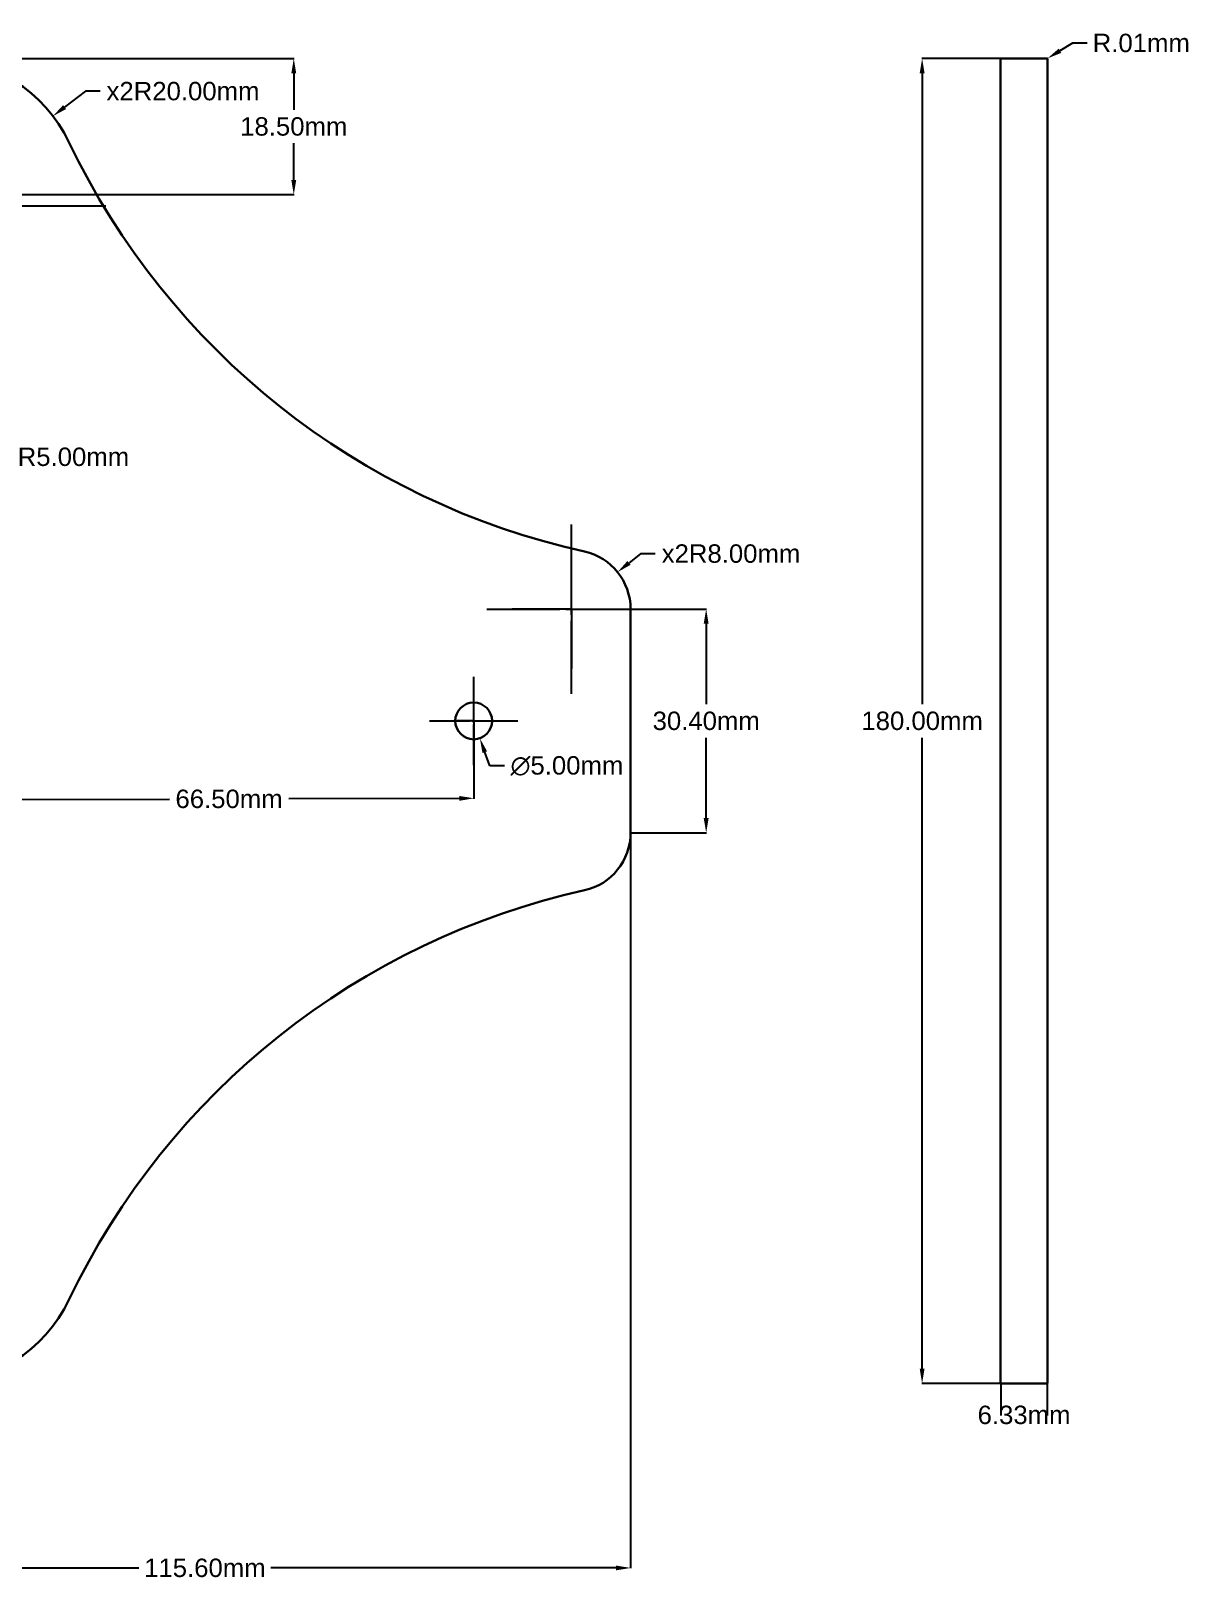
# Model space of a CAD drawing. Header units: millimetres. Extents: x -187 to 276, y -117 to 102.
# Drawn here: x 118.6 to 276, y -116.7 to 93.7 of the extents above; entities that cross this region are included whole.
import ezdxf

# ---------------------------------------------------------------- set-up
doc = ezdxf.new("R2010")
doc.units = ezdxf.units.MM
doc.linetypes.add('CENTER2', pattern=[28.575, 19.05, -3.175, 3.175, -3.175])
doc.layers.get('0').update_dxf_attribs({"lineweight": 30})
doc.layers.get('Defpoints').update_dxf_attribs({"lineweight": 30})
doc.layers.add('cotas', color=251, linetype='Continuous')
doc.styles.get("Standard").update_dxf_attribs({"font": 'arial.ttf'})
doc.dimstyles.new('escala_1-100', dxfattribs={"dimtxt": 2.5, "dimasz": 2, "dimexe": 0.05, "dimexo": 0.1, "dimgap": 1, "dimtad": 0, "dimtih": 1, "dimtoh": 1, "dimzin": 4, "dimdsep": 46, "dimtxsty": 'Standard', "dimcen": -0.09, "dimclrd": 253, "dimclre": 253, "dimclrt": 253, "dimadec": 0, "dimazin": 0, "dimtfac": 1, "dimtix": 1, "dimtofl": 0, "dimtmove": 0, "dimatfit": 3, "dimfxl": 1, "dimtolj": 1, "dimtzin": 0, "dimarcsym": 0})

# ---------------------------------------------------------------- blocks, each defined once
blk = doc.blocks.new('*U1')
at = {"layer": 'cotas', "color": 0, "linetype": 'CENTER2', "transparency": 16777216}
for p, q in [((0, 4), (0, 23.5)), ((-8.5, 0), (-4, 0)), ((4, 0), (23.5, 0)), ((0, -8.5), (0, -4))]:
    blk.add_line(p, q, dxfattribs=at)
at = {"layer": 'cotas', "color": 0, "linetype": 'Continuous', "transparency": 16777216}
for p, q in [((-2, 0), (2, 0)), ((0, -2), (0, 2))]:
    blk.add_line(p, q, dxfattribs=at)
blk = doc.blocks.new('*U2')
at = {"layer": 'cotas', "color": 0, "linetype": 'CENTER2', "transparency": 16777216}
for p, q in [((0, 1.6), (0, 11.5)), ((-11.5, 0), (-1.6, 0)), ((1.6, 0), (11.5, 0)), ((0, -11.5), (0, -1.6))]:
    blk.add_line(p, q, dxfattribs=at)
at = {"layer": 'cotas', "color": 0, "linetype": 'Continuous', "transparency": 16777216}
for p, q in [((-0.8, 0), (0.8, 0)), ((0, -0.8), (0, 0.8))]:
    blk.add_line(p, q, dxfattribs=at)
blk = doc.blocks.new('*U8')
at = {"layer": 'cotas', "color": 0, "linetype": 'CENTER2', "transparency": 16777216}
for p, q in [((0, 0.5), (0, 6)), ((-6, 0), (-0.5, 0)), ((0.5, 0), (6, 0)), ((0, -6), (0, -0.5))]:
    blk.add_line(p, q, dxfattribs=at)
at = {"layer": 'cotas', "color": 0, "linetype": 'Continuous', "transparency": 16777216}
for p, q in [((-0.25, 0), (0.25, 0)), ((0, -0.25), (0, 0.25))]:
    blk.add_line(p, q, dxfattribs=at)
blk = doc.blocks.new('*D10')
at = {"layer": 'cotas', "color": 253, "lineweight": -2, "transparency": 16777216}
for p, q in [((105.7, 70.18), (105.7, 90.09)), ((125.97, 85.55), (123.15, 83.39)), ((127.97, 85.55), (125.97, 85.55)), ((105.52, 70), (85.61, 70)), ((105.61, 70), (105.79, 70)), ((105.7, 69.91), (105.7, 70.09)), ((105.7, 69.82), (105.7, 49.91)), ((105.88, 70), (125.79, 70))]:
    blk.add_line(p, q, dxfattribs=at)
at = {"layer": 'cotas', "color": 253, "transparency": 16777216}
blk.add_solid([(122.95, 83.66), (123.36, 83.13), (121.57, 82.17)], dxfattribs=at)
at = {"layer": 'Defpoints', "color": 0, "transparency": 16777216}
for p in [(121.57, 82.17), (105.7, 70)]:
    blk.add_point(p, dxfattribs=at)
at = {"layer": 'cotas', "color": 253, "transparency": 16777216, "insert": (139.23, 85.55), "char_height": 2.5, "attachment_point": 5}
blk.add_mtext('\\A1;x2R20.00mm', dxfattribs=at)
blk = doc.blocks.new('*D11')
at = {"layer": 'cotas', "color": 253, "lineweight": -2, "transparency": 16777216}
for p, q in [((192, 15.38), (192, 23.29)), ((201.35, 22.72), (199.79, 21.47)), ((203.35, 22.72), (201.35, 22.72)), ((191.82, 15.2), (183.91, 15.2)), ((191.91, 15.2), (192.09, 15.2)), ((192, 15.11), (192, 15.29)), ((192, 15.02), (192, 7.11)), ((192.18, 15.2), (200.09, 15.2))]:
    blk.add_line(p, q, dxfattribs=at)
at = {"layer": 'cotas', "color": 253, "transparency": 16777216}
blk.add_solid([(199.58, 21.73), (200, 21.21), (198.23, 20.21)], dxfattribs=at)
at = {"layer": 'Defpoints', "color": 0, "transparency": 16777216}
for p in [(198.23, 20.21), (192, 15.2)]:
    blk.add_point(p, dxfattribs=at)
at = {"layer": 'cotas', "color": 253, "transparency": 16777216, "insert": (213.64, 22.72), "char_height": 2.5, "attachment_point": 5}
blk.add_mtext('\\A1;x2R8.00mm', dxfattribs=at)
blk = doc.blocks.new('*D21')
at = {"layer": 'cotas', "color": 253, "lineweight": -2, "transparency": 16777216}
for p, q in [((178.7, 0.18), (178.7, 2.59)), ((178.52, 0), (176.11, 0)), ((178.61, 0), (178.79, 0)), ((178.7, -0.09), (178.7, 0.09)), ((178.88, 0), (181.29, 0)), ((178.7, -0.18), (178.7, -2.59)), ((180.88, -6.12), (180.21, -4.24)), ((182.88, -6.12), (180.88, -6.12))]:
    blk.add_line(p, q, dxfattribs=at)
at = {"layer": 'cotas', "color": 253, "transparency": 16777216}
blk.add_solid([(180.52, -4.13), (179.89, -4.35), (179.54, -2.36)], dxfattribs=at)
at = {"layer": 'Defpoints', "color": 0, "transparency": 16777216}
for p in [(177.86, 2.36), (179.54, -2.36)]:
    blk.add_point(p, dxfattribs=at)
at = {"layer": 'cotas', "color": 253, "transparency": 16777216, "insert": (191.36, -6.12), "char_height": 2.5, "attachment_point": 5}
blk.add_mtext('\\A1;∅5.00mm', dxfattribs=at)
blk = doc.blocks.new('*D22')
at = {"layer": 'cotas', "color": 253, "lineweight": -2, "transparency": 16777216}
for p, q in [((114.03, 35.87), (112.51, 34.56)), ((116.03, 35.87), (114.03, 35.87)), ((107.2, 30.18), (107.2, 35.09)), ((107.02, 30), (102.11, 30)), ((107.11, 30), (107.29, 30)), ((107.2, 29.91), (107.2, 30.09)), ((107.2, 29.82), (107.2, 24.91)), ((107.38, 30), (112.29, 30))]:
    blk.add_line(p, q, dxfattribs=at)
at = {"layer": 'cotas', "color": 253, "transparency": 16777216}
blk.add_solid([(112.29, 34.82), (112.73, 34.31), (110.99, 33.26)], dxfattribs=at)
at = {"layer": 'Defpoints', "color": 0, "transparency": 16777216}
for p in [(110.99, 33.26), (107.2, 30)]:
    blk.add_point(p, dxfattribs=at)
at = {"layer": 'cotas', "color": 253, "transparency": 16777216, "insert": (124.35, 35.87), "char_height": 2.5, "attachment_point": 5}
blk.add_mtext('\\A1;R5.00mm', dxfattribs=at)
blk = doc.blocks.new('*D23')
at = {"layer": 'cotas', "color": 253, "lineweight": -2, "transparency": 16777216}
for p, q in [((200.1, 15.2), (210.32, 15.2)), ((210.27, 13.2), (210.27, 2.28)), ((210.27, -13.2), (210.27, -2.28)), ((200.1, -15.2), (210.32, -15.2))]:
    blk.add_line(p, q, dxfattribs=at)
at = {"layer": 'cotas', "color": 253, "transparency": 16777216}
for points in [[(209.93, 13.2), (210.6, 13.2), (210.27, 15.2)], [(209.93, -13.2), (210.6, -13.2), (210.27, -15.2)]]:
    blk.add_solid(points, dxfattribs=at)
at = {"layer": 'Defpoints', "color": 0, "transparency": 16777216}
for p in [(200, 15.2), (200, -15.2), (210.27, -15.2)]:
    blk.add_point(p, dxfattribs=at)
at = {"layer": 'cotas', "color": 253, "transparency": 16777216, "insert": (210.27, 0), "char_height": 2.5, "attachment_point": 5}
blk.add_mtext('\\A1;30.40mm', dxfattribs=at)
blk = doc.blocks.new('*D31')
at = {"layer": 'cotas', "color": 253, "lineweight": -2, "transparency": 16777216}
for p, q in [((200, -0.1), (200, -115.12)), ((84.4, -71.6), (84.4, -115.12)), ((86.4, -115.07), (133.25, -115.07)), ((198, -115.07), (151.15, -115.07))]:
    blk.add_line(p, q, dxfattribs=at)
at = {"layer": 'cotas', "color": 253, "transparency": 16777216}
for points in [[(86.4, -114.74), (86.4, -115.4), (84.4, -115.07)], [(198, -114.74), (198, -115.4), (200, -115.07)]]:
    blk.add_solid(points, dxfattribs=at)
at = {"layer": 'Defpoints', "color": 0, "transparency": 16777216}
for p in [(200, 0), (84.4, -71.5), (200, -115.07)]:
    blk.add_point(p, dxfattribs=at)
at = {"layer": 'cotas', "color": 253, "transparency": 16777216, "insert": (142.2, -115.07), "char_height": 2.5, "attachment_point": 5}
blk.add_mtext('\\A1;115.60mm', dxfattribs=at)
blk = doc.blocks.new('*D33')
at = {"layer": 'cotas', "color": 253, "lineweight": -2, "transparency": 16777216}
for p, q in [((178.7, 0.08), (178.73, -10.56)), ((112.2, -0.1), (112.23, -10.74)), ((176.73, -10.52), (153.58, -10.58)), ((114.23, -10.69), (137.38, -10.63))]:
    blk.add_line(p, q, dxfattribs=at)
at = {"layer": 'cotas', "color": 253, "transparency": 16777216}
for points in [[(114.23, -10.35), (114.23, -11.02), (112.23, -10.69)], [(176.73, -10.19), (176.73, -10.85), (178.73, -10.51)]]:
    blk.add_solid(points, dxfattribs=at)
at = {"layer": 'Defpoints', "color": 0, "transparency": 16777216}
for p in [(112.2, 0), (178.7, 0.18), (178.73, -10.51)]:
    blk.add_point(p, dxfattribs=at)
at = {"layer": 'cotas', "color": 253, "transparency": 16777216, "insert": (145.48, -10.6), "char_height": 2.5, "attachment_point": 5}
blk.add_mtext('\\A1;66.50mm', dxfattribs=at)
blk = doc.blocks.new('*D44')
at = {"layer": 'cotas', "color": 253, "lineweight": -2, "transparency": 16777216}
for p, q in [((84.5, 90), (154.32, 90)), ((154.27, 88), (154.27, 83.03)), ((154.27, 73.5), (154.27, 78.47)), ((84.5, 71.5), (154.32, 71.5))]:
    blk.add_line(p, q, dxfattribs=at)
at = {"layer": 'cotas', "color": 253, "transparency": 16777216}
for points in [[(153.94, 88), (154.6, 88), (154.27, 90)], [(153.94, 73.5), (154.6, 73.5), (154.27, 71.5)]]:
    blk.add_solid(points, dxfattribs=at)
at = {"layer": 'Defpoints', "color": 0, "transparency": 16777216}
for p in [(84.4, 90), (154.27, 90), (84.4, 71.5)]:
    blk.add_point(p, dxfattribs=at)
at = {"layer": 'cotas', "color": 253, "transparency": 16777216, "insert": (154.27, 80.75), "char_height": 2.5, "attachment_point": 5}
blk.add_mtext('\\A1;18.50mm', dxfattribs=at)
blk = doc.blocks.new('*D45')
at = {"color": 253, "lineweight": -2, "transparency": 16777216}
for p, q in [((250.26, -90.1), (250.26, -94.34)), ((256.59, -90.1), (256.59, -94.34))]:
    blk.add_line(p, q, dxfattribs=at)
at = {"layer": 'Defpoints', "color": 0, "transparency": 16777216}
for p in [(250.26, -90), (256.59, -90), (250.26, -94.29)]:
    blk.add_point(p, dxfattribs=at)
at = {"color": 253, "transparency": 16777216, "insert": (253.43, -94.29), "char_height": 2.5, "attachment_point": 5}
blk.add_mtext('\\A1;6.33mm', dxfattribs=at)
blk = doc.blocks.new('*D46')
at = {"color": 253, "lineweight": -2, "transparency": 16777216}
for p, q in [((253.25, 90), (239.54, 90)), ((239.59, 88), (239.59, 2.28)), ((239.59, -88), (239.59, -2.28)), ((253.25, -90), (239.54, -90))]:
    blk.add_line(p, q, dxfattribs=at)
at = {"color": 253, "transparency": 16777216}
for points in [[(239.26, 88), (239.92, 88), (239.59, 90)], [(239.26, -88), (239.92, -88), (239.59, -90)]]:
    blk.add_solid(points, dxfattribs=at)
at = {"layer": 'Defpoints', "color": 0, "transparency": 16777216}
for p in [(239.59, 90), (253.35, 90), (253.35, -90)]:
    blk.add_point(p, dxfattribs=at)
at = {"color": 253, "transparency": 16777216, "insert": (239.59, 0), "char_height": 2.5, "attachment_point": 5}
blk.add_mtext('\\A1;180.00mm', dxfattribs=at)
blk = doc.blocks.new('*D47')
at = {"color": 253, "lineweight": -2, "transparency": 16777216}
for p, q in [((260.01, 92.09), (258.3, 91.04)), ((262.01, 92.09), (260.01, 92.09)), ((256.5, 89.99), (256.68, 89.99)), ((256.59, 89.9), (256.59, 90.08))]:
    blk.add_line(p, q, dxfattribs=at)
at = {"color": 253, "transparency": 16777216}
blk.add_solid([(258.13, 91.33), (258.48, 90.76), (256.6, 90)], dxfattribs=at)
at = {"layer": 'Defpoints', "color": 0, "transparency": 16777216}
for p in [(256.59, 89.99), (256.6, 90)]:
    blk.add_point(p, dxfattribs=at)
at = {"color": 253, "transparency": 16777216, "insert": (269.35, 92.09), "char_height": 2.5, "attachment_point": 5}
blk.add_mtext('\\A1;R.01mm', dxfattribs=at)

msp = doc.modelspace()

# ---------------------------------------------------------------- linework, layer by layer
at = {"lineweight": 30}
for p, q in [((250.252, -89.99), (250.252, 89.99)), ((250.262, 90), (256.592, 90)), ((256.602, 89.99), (256.602, -89.99)), ((200, 0), (200, 15.2)), ((200, 0), (200, -15.2)), ((256.592, -90), (250.262, -90))]:
    msp.add_line(p, q, dxfattribs=at)
at = {"color": 253}
msp.add_line((250.262, -90), (253.347, -90), dxfattribs=at)
at = {"lineweight": 30}
msp.add_circle((178.7, 0), 2.5, dxfattribs=at)
msp.add_circle((178.7, 0), 2.5, dxfattribs=at)
for centre, radius, start, end in [((105.7, 70), 20, 25.59222, 90), ((215.937, 122.798), 102.229, 205.59222, 257.45783), ((192, 15.2), 8, 0, 77.45783), ((192, -15.2), 8, 282.54217, 0), ((215.937, -122.798), 102.229, 102.54217, 154.40778), ((105.7, -70), 20, 270, 334.40778)]:
    msp.add_arc(centre, radius, start, end, dxfattribs=at)
at = {"color": 7, "lineweight": 30, "true_color": 0xffffff}
for centre, start, end in [((250.262, 89.99), 90, 180), ((256.592, 89.99), 0, 90), ((250.262, -89.99), 180, 270), ((256.592, -89.99), 270, 0)]:
    msp.add_arc(centre, 0.01, start, end, dxfattribs=at)

# ---------------------------------------------------------------- block references
at = {"layer": 'cotas', "color": 253, "linetype": 'CENTER2'}
for name, p in [('*U1', (105.7, 70)), ('*U2', (192, 15.2)), ('*U8', (178.7, 0))]:
    msp.add_blockref(name, p, dxfattribs=at)

# ---------------------------------------------------------------- dimensions: what is measured, and where the dimension line sits
at = {"color": 253}
dim = msp.add_radius_dim(center=(256.592, 89.99), mpoint=(256.6, 89.995), dimstyle='escala_1-100', override={"dimpost": 'mm'}, dxfattribs=at)
dim.commit()
dim.dimension.update_dxf_attribs({"geometry": '*D47', "text_midpoint": (269.354, 92.093)})
dim = msp.add_linear_dim(base=(239.589, 90), p1=(253.347, -90), p2=(253.347, 90), angle=90, dimstyle='escala_1-100', override={"dimpost": 'mm'}, dxfattribs=at)
dim.commit()
dim.dimension.update_dxf_attribs({"geometry": '*D46', "text_midpoint": (239.589, 0)})
dim = msp.add_linear_dim(base=(250.262, -94.287), p1=(256.592, -90), p2=(250.262, -90), dimstyle='escala_1-100', override={"dimpost": 'mm'}, dxfattribs=at)
dim.commit()
dim.dimension.update_dxf_attribs({"geometry": '*D45', "text_midpoint": (253.427, -94.287)})
at = {"layer": 'cotas', "color": 253}
for base, p1, p2, picture, middle in [((154.271, 90), (84.4, 71.5), (84.4, 90), '*D44', (154.271, 80.75)), ((210.267, -15.2), (200, 15.2), (200, -15.2), '*D23', (210.267, 0))]:
    dim = msp.add_linear_dim(base=base, p1=p1, p2=p2, angle=90, dimstyle='escala_1-100', override={"dimpost": 'mm'}, dxfattribs=at)
    dim.commit()
    dim.dimension.update_dxf_attribs({"geometry": picture, "text_midpoint": middle})
at = {"layer": 'cotas'}
dim = msp.add_radius_dim(center=(105.7, 70), mpoint=(121.568, 82.174), text='x2<>', dimstyle='escala_1-100', override={"dimpost": 'mm'}, dxfattribs=at)
dim.commit()
dim.dimension.update_dxf_attribs({"geometry": '*D10', "text_midpoint": (139.233, 85.554), "dimtype": 164})
at = {"layer": 'cotas', "color": 253}
dim = msp.add_radius_dim(center=(107.2, 30), mpoint=(110.992, 33.259), dimstyle='escala_1-100', override={"dimpost": 'mm'}, dxfattribs=at)
dim.commit()
dim.dimension.update_dxf_attribs({"geometry": '*D22', "text_midpoint": (124.345, 35.866)})
at = {"layer": 'cotas'}
dim = msp.add_radius_dim(center=(192, 15.2), mpoint=(198.233, 20.214), text='x2<>', dimstyle='escala_1-100', override={"dimpost": 'mm'}, dxfattribs=at)
dim.commit()
dim.dimension.update_dxf_attribs({"geometry": '*D11', "text_midpoint": (213.638, 22.722)})
at = {"layer": 'cotas', "color": 253}
dim = msp.add_diameter_dim_2p(p1=(177.862, 2.355), p2=(179.538, -2.355), dimstyle='escala_1-100', override={"dimpost": 'mm'}, dxfattribs=at)
dim.commit()
dim.dimension.update_dxf_attribs({"geometry": '*D21', "text_midpoint": (191.362, -6.124)})
dim = msp.add_linear_dim(base=(200, -115.07), p1=(84.4, -71.5), p2=(200, 0), dimstyle='escala_1-100', override={"dimpost": 'mm'}, dxfattribs=at)
dim.commit()
dim.dimension.update_dxf_attribs({"geometry": '*D31', "text_midpoint": (142.2, -115.07)})
dim = msp.add_aligned_dim(p1=(112.2, 0), p2=(178.7, 0.18), distance=-10.693, dimstyle='escala_1-100', override={"dimpost": 'mm'}, dxfattribs=at)
dim.commit()
dim.dimension.update_dxf_attribs({"geometry": '*D33', "text_midpoint": (145.479, -10.603)})

doc.saveas('drawing.dxf')
